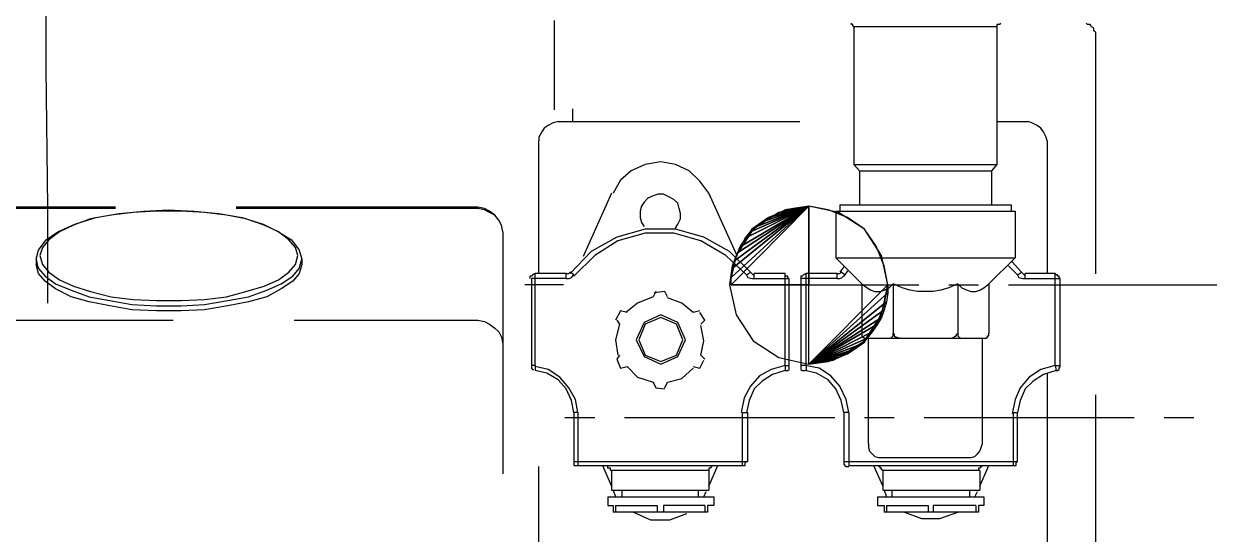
# Model space of a CAD drawing. Header units: inches. Extents: x -229 to 371, y -110 to 269.
# Drawn here: x 23.49 to 35.75, y 210.03 to 215.31 of the extents above; entities that cross this region are included whole.
import ezdxf

# ---------------------------------------------------------------- set-up
doc = ezdxf.new("R2010")
doc.units = ezdxf.units.IN
doc.header["$MEASUREMENT"] = 0
doc.linetypes.add('HIDDEN', pattern=[0.375, 0.25, -0.125])
doc.layers.get('0').update_dxf_attribs({"color": 10})

msp = doc.modelspace()

# ---------------------------------------------------------------- linework, layer by layer
at = {"color": 1, "linetype": 'HIDDEN', "ltscale": 10}
for p, q in [((23.72197, 215.24912), (23.72197, 215.54493)), ((28.9788, 214.41731), (28.9788, 215.34267)), ((32.05321, 215.30222), (32.05321, 215.31486)), ((32.06585, 215.30222), (32.05321, 215.30222)), ((32.06585, 215.28957), (32.06585, 215.30222)), ((32.07849, 215.27693), (32.06585, 215.28957)), ((33.55501, 215.27693), (32.07849, 215.27693)), ((32.07849, 215.27693), (32.07849, 213.8535)), ((33.56766, 215.30222), (33.55501, 215.30222)), ((33.55501, 215.30222), (33.55501, 215.28957)), ((33.55501, 215.28957), (33.55501, 215.27693)), ((33.55501, 215.27693), (33.55501, 213.8535)), ((33.55501, 215.27693), (33.55501, 215.27693)), ((33.55501, 215.27693), (33.55501, 215.27693)), ((33.58283, 215.30222), (33.56766, 215.30222)), ((33.59547, 215.31486), (33.58283, 215.30222)), ((34.49554, 215.30222), (34.48037, 215.31486)), ((34.52082, 215.30222), (34.49554, 215.30222)), ((34.53599, 215.27693), (34.52082, 215.30222)), ((34.56128, 215.26176), (34.53599, 215.27693)), ((23.72197, 214.84712), (23.72197, 215.24912)), ((34.56128, 215.23648), (34.56128, 215.26176)), ((34.57645, 215.22131), (34.56128, 215.23648)), ((34.57645, 215.22131), (34.57645, 205.22697)), ((23.73664, 213.41105), (23.72197, 214.84712)), ((29.16842, 214.29595), (29.16842, 214.42995)), ((29.01926, 214.29595), (28.96616, 214.28331)), ((29.01926, 214.29595), (32.07849, 214.29595)), ((33.55501, 214.29595), (33.87864, 214.29595)), ((33.91909, 214.28331), (33.87864, 214.29595)), ((33.87864, 214.29595), (33.87864, 214.29595)), ((28.84733, 214.18977), (28.81952, 214.13667)), ((28.87261, 214.22769), (28.84733, 214.18977)), ((28.91307, 214.2555), (28.87261, 214.22769)), ((28.96616, 214.28331), (28.91307, 214.2555)), ((33.97218, 214.2555), (33.91909, 214.28331)), ((34.01264, 214.22769), (33.97218, 214.2555)), ((34.04045, 214.18977), (34.01264, 214.22769)), ((34.06573, 214.13667), (34.04045, 214.18977)), ((28.81952, 214.13667), (28.81952, 214.09622)), ((28.81952, 212.72588), (28.81952, 214.09622)), ((28.81952, 214.09622), (28.81952, 214.09622)), ((34.07837, 214.09622), (34.06573, 214.13667)), ((34.07837, 214.09622), (34.07837, 212.72588)), ((29.91933, 213.8535), (29.77269, 213.78777)), ((30.08114, 213.88131), (29.91933, 213.8535)), ((30.23031, 213.8535), (30.08114, 213.88131)), ((30.37442, 213.78777), (30.23031, 213.8535)), ((32.07849, 213.8535), (32.13411, 213.78777)), ((32.07849, 213.8535), (33.55501, 213.8535)), ((33.55501, 213.8535), (33.50192, 213.78777)), ((29.66397, 213.69169), (29.58559, 213.55769)), ((29.77269, 213.78777), (29.66397, 213.69169)), ((30.48314, 213.67905), (30.37442, 213.78777)), ((30.57668, 213.55769), (30.48314, 213.67905)), ((32.13411, 213.78777), (32.13411, 213.43633)), ((32.13411, 213.78777), (33.50192, 213.78777)), ((33.50192, 213.78777), (33.50192, 213.43633)), ((29.57042, 213.55769), (29.27714, 212.90034)), ((29.58559, 213.55769), (29.58559, 213.55769)), ((30.87249, 212.90034), (30.57668, 213.55769)), ((29.90669, 213.46415), (29.87888, 213.42369)), ((29.94714, 213.5046), (29.90669, 213.46415)), ((30.00023, 213.52988), (29.94714, 213.5046)), ((30.05333, 213.54505), (30.00023, 213.52988)), ((30.10895, 213.54505), (30.05333, 213.54505)), ((30.16204, 213.51724), (30.10895, 213.54505)), ((30.21514, 213.48943), (30.16204, 213.51724)), ((30.25559, 213.4515), (30.21514, 213.48943)), ((30.27076, 213.39841), (30.25559, 213.4515)), ((31.93185, 213.43633), (31.93185, 213.3706)), ((31.93185, 213.43633), (33.70418, 213.43633)), ((33.70418, 213.43633), (33.70418, 213.3706)), ((28.18745, 213.41105), (18.78548, 213.41105)), ((28.18745, 213.39841), (18.78548, 213.39841)), ((23.73664, 212.41743), (23.73664, 213.41105)), ((24.3945, 213.33015), (24.17808, 213.29222)), ((24.2332, 213.30486), (24.4749, 213.34532)), ((24.62129, 213.35796), (24.3945, 213.33015)), ((24.4749, 213.34532), (24.7295, 213.3706)), ((24.86325, 213.3706), (24.62129, 213.35796)), ((24.7295, 213.3706), (24.9841, 213.38324)), ((25.11785, 213.3706), (24.86325, 213.3706)), ((24.9841, 213.38324), (25.25134, 213.3706)), ((25.35955, 213.35796), (25.11785, 213.3706)), ((25.25134, 213.3706), (25.50821, 213.34532)), ((25.58659, 213.33015), (25.35955, 213.35796)), ((25.50821, 213.34532), (25.7479, 213.30486)), ((25.7881, 213.29222), (25.58659, 213.33015)), ((28.18745, 213.39841), (28.18745, 213.41105)), ((28.25571, 213.39841), (28.18745, 213.41105)), ((28.25571, 213.38324), (28.18745, 213.39841)), ((28.30881, 213.3706), (28.25571, 213.39841)), ((28.30881, 213.35796), (28.25571, 213.38324)), ((28.36443, 213.33015), (28.30881, 213.3706)), ((28.36443, 213.33015), (28.30881, 213.35796)), ((28.40488, 213.27705), (28.36443, 213.33015)), ((28.40488, 213.27705), (28.36443, 213.33015)), ((29.87888, 213.42369), (29.86623, 213.3706)), ((29.86623, 213.3706), (29.86623, 213.30486)), ((30.2834, 213.34532), (30.27076, 213.39841)), ((30.2834, 213.29222), (30.2834, 213.34532)), ((30.80676, 212.60705), (31.61076, 213.42369)), ((30.80676, 212.68543), (31.61076, 213.42369)), ((31.61076, 213.42369), (30.80676, 212.60705)), ((31.61076, 213.42369), (30.80676, 212.68543)), ((30.8194, 212.77898), (31.61076, 213.42369)), ((31.61076, 213.42369), (30.8194, 212.77898)), ((30.84721, 212.85988), (31.61076, 213.42369)), ((31.61076, 213.42369), (30.84721, 212.85988)), ((30.87249, 212.94079), (31.61076, 213.42369)), ((31.61076, 213.42369), (30.87249, 212.94079)), ((30.91295, 213.00905), (31.61076, 213.42369)), ((31.61076, 213.42369), (30.91295, 213.00905)), ((30.9534, 213.08996), (31.61076, 213.42369)), ((31.61076, 213.42369), (30.9534, 213.08996)), ((31.00649, 213.15569), (31.61076, 213.42369)), ((31.61076, 213.42369), (31.00649, 213.15569)), ((31.3023, 213.35796), (31.03431, 213.18351)), ((31.07476, 213.21132), (31.61076, 213.42369)), ((31.61076, 213.42369), (31.07476, 213.21132)), ((31.14049, 213.26441), (31.61076, 213.42369)), ((31.61076, 213.42369), (31.14049, 213.26441)), ((31.39585, 213.38324), (31.19359, 213.30486)), ((31.20623, 213.30486), (31.61076, 213.42369)), ((31.61076, 213.42369), (31.20623, 213.30486)), ((31.20623, 213.30486), (31.28714, 213.34532)), ((31.28714, 213.34532), (31.61076, 213.42369)), ((31.61076, 213.42369), (31.28714, 213.34532)), ((31.28714, 213.34532), (31.36804, 213.38324)), ((31.28714, 213.34532), (31.28714, 213.34532)), ((31.61076, 213.42369), (31.3023, 213.35796)), ((31.36804, 213.38324), (31.61076, 213.42369)), ((31.61076, 213.42369), (31.36804, 213.38324)), ((31.36804, 213.38324), (31.44895, 213.39841)), ((31.36804, 213.38324), (31.36804, 213.38324)), ((31.61076, 213.42369), (31.39585, 213.38324)), ((31.44895, 213.39841), (31.61076, 213.42369)), ((31.61076, 213.42369), (31.44895, 213.39841)), ((31.44895, 213.39841), (31.52985, 213.41105)), ((31.44895, 213.39841), (31.44895, 213.39841)), ((31.52985, 213.41105), (31.61076, 213.42369)), ((31.52985, 213.41105), (31.52985, 213.41105)), ((31.61076, 211.78789), (31.61076, 213.42369)), ((31.91668, 213.35796), (31.61076, 213.42369)), ((31.81302, 213.38324), (31.61076, 213.42369)), ((31.61076, 213.42369), (31.61076, 212.60705)), ((31.61076, 213.42369), (31.61076, 213.42369)), ((32.01276, 213.30486), (31.81302, 213.38324)), ((31.8914, 213.3706), (31.8914, 212.8877)), ((31.8914, 213.3706), (33.74464, 213.3706)), ((32.18721, 213.18351), (31.91668, 213.35796)), ((33.74464, 213.3706), (33.74464, 212.8877)), ((23.84283, 213.15569), (24.0188, 213.2366)), ((24.00413, 213.22396), (23.85774, 213.15569)), ((24.17808, 213.29222), (24.00413, 213.22396)), ((24.0188, 213.2366), (24.2332, 213.30486)), ((25.7479, 213.30486), (25.96432, 213.2366)), ((25.97696, 213.22396), (25.7881, 213.29222)), ((25.96432, 213.2366), (26.12335, 213.15569)), ((26.12335, 213.15569), (25.97696, 213.22396)), ((28.43016, 213.22396), (28.40488, 213.27705)), ((28.43016, 213.22396), (28.40488, 213.27705)), ((28.44533, 213.15569), (28.43016, 213.22396)), ((28.44533, 213.15569), (28.43016, 213.22396)), ((29.86623, 213.30486), (29.87888, 213.25177)), ((29.87888, 213.25177), (29.90669, 213.21132)), ((29.90669, 213.21132), (29.90669, 213.21132)), ((30.23031, 213.19615), (30.25559, 213.2366)), ((30.25559, 213.2366), (30.2834, 213.29222)), ((31.00649, 213.15569), (31.07476, 213.21132)), ((31.19359, 213.30486), (31.02166, 213.18351)), ((31.07476, 213.21132), (31.14049, 213.26441)), ((31.07476, 213.21132), (31.07476, 213.21132)), ((31.14049, 213.26441), (31.20623, 213.30486)), ((31.14049, 213.26441), (31.14049, 213.26441)), ((31.20623, 213.30486), (31.20623, 213.30486)), ((32.18721, 213.18351), (32.01276, 213.30486)), ((23.64132, 212.9686), (23.72197, 213.07479)), ((23.74953, 213.07479), (23.68152, 212.99388)), ((23.72197, 213.07479), (23.84283, 213.15569)), ((23.85774, 213.15569), (23.74953, 213.07479)), ((26.23156, 213.07479), (26.12335, 213.15569)), ((26.12335, 213.15569), (26.25912, 213.07479)), ((26.29932, 212.99388), (26.23156, 213.07479)), ((26.25912, 213.07479), (26.33977, 212.9686)), ((28.44533, 213.15569), (28.44533, 201.46992)), ((29.62352, 213.1026), (29.35805, 212.95343)), ((29.91933, 213.18351), (29.62352, 213.1026)), ((29.91933, 213.14305), (29.63616, 213.06215)), ((30.23031, 213.18351), (29.91933, 213.18351)), ((30.21514, 213.14305), (29.91933, 213.14305)), ((30.49578, 213.06215), (30.21514, 213.14305)), ((30.52359, 213.1026), (30.23031, 213.18351)), ((30.79159, 212.95343), (30.52359, 213.1026)), ((31.03431, 213.18351), (30.85985, 212.91298)), ((31.02166, 213.18351), (30.90031, 213.00905)), ((30.91295, 213.00905), (30.9534, 213.08996)), ((30.9534, 213.08996), (31.00649, 213.15569)), ((30.9534, 213.08996), (30.9534, 213.08996)), ((31.00649, 213.15569), (31.00649, 213.15569)), ((32.36166, 212.91298), (32.18721, 213.18351)), ((32.30857, 213.00905), (32.18721, 213.18351)), ((23.61579, 212.87253), (23.64132, 212.9686)), ((23.68152, 212.99388), (23.65624, 212.91298)), ((26.32485, 212.91298), (26.29932, 212.99388)), ((26.33977, 212.9686), (26.36531, 212.87253)), ((29.35805, 212.95343), (29.14061, 212.72588)), ((29.63616, 213.06215), (29.3985, 212.91298)), ((30.75114, 212.91298), (30.49578, 213.06215)), ((31.00649, 212.73853), (30.79159, 212.95343)), ((30.90031, 213.00905), (30.8194, 212.80679)), ((30.84721, 212.85988), (30.87249, 212.94079)), ((30.87249, 212.94079), (30.91295, 213.00905)), ((30.87249, 212.94079), (30.87249, 212.94079)), ((30.91295, 213.00905), (30.91295, 213.00905)), ((32.38947, 212.80679), (32.30857, 213.00905)), ((23.61579, 212.87253), (23.61579, 212.81943)), ((23.61579, 212.87253), (23.62868, 212.81943)), ((23.64132, 212.72588), (23.61579, 212.81943)), ((23.62868, 212.81943), (23.64132, 212.77898)), ((23.65624, 212.91298), (23.68152, 212.81943)), ((23.68152, 212.81943), (23.74953, 212.73853)), ((26.23156, 212.73853), (26.29932, 212.81943)), ((26.29932, 212.81943), (26.32485, 212.91298)), ((26.33977, 212.77898), (26.36531, 212.87253)), ((26.36531, 212.81943), (26.33977, 212.72588)), ((26.36531, 212.87253), (26.36531, 212.81943)), ((29.3985, 212.91298), (29.18107, 212.69807)), ((30.96604, 212.71324), (30.75114, 212.91298)), ((30.85985, 212.91298), (30.79159, 212.60705)), ((30.8194, 212.77898), (30.84721, 212.85988)), ((30.84721, 212.85988), (30.84721, 212.85988)), ((31.8914, 212.8877), (32.1594, 212.6197)), ((31.8914, 212.8877), (33.74464, 212.8877)), ((32.42992, 212.60705), (32.36166, 212.91298)), ((33.74464, 212.8877), (33.47411, 212.6197)), ((33.81037, 212.73853), (33.71683, 212.84724)), ((23.64132, 212.77898), (23.70908, 212.69807)), ((23.70908, 212.64751), (23.64132, 212.72588)), ((23.70908, 212.69807), (23.81729, 212.6197)), ((23.74953, 212.73853), (23.85774, 212.66015)), ((26.12335, 212.66015), (26.23156, 212.73853)), ((26.15091, 212.6197), (26.27176, 212.69807)), ((26.27176, 212.69807), (26.33977, 212.77898)), ((26.33977, 212.72588), (26.27176, 212.64751)), ((28.74114, 212.69807), (28.72597, 212.69807)), ((28.72597, 212.69807), (28.72597, 212.68543)), ((28.75378, 212.71324), (28.74114, 212.69807)), ((28.7816, 212.72588), (28.75378, 212.71324)), ((28.75378, 212.71324), (28.75378, 212.71324)), ((28.7816, 211.77525), (28.7816, 212.72588)), ((29.10016, 212.72588), (28.7816, 212.72588)), ((29.10016, 212.67279), (29.10016, 212.72588)), ((29.10016, 212.72588), (29.11533, 212.72588)), ((29.11533, 212.72588), (29.12797, 212.72588)), ((29.12797, 212.72588), (29.14061, 212.73853)), ((29.18107, 212.71324), (29.14061, 212.73853)), ((29.14061, 212.73853), (29.14061, 212.73853)), ((29.14061, 212.72588), (29.14061, 212.72588)), ((29.15578, 212.68543), (29.18107, 212.71324)), ((29.18107, 212.71324), (29.18107, 212.71324)), ((29.18107, 212.69807), (29.18107, 212.69807)), ((30.8194, 212.80679), (30.79159, 212.60705)), ((30.80676, 212.68543), (30.8194, 212.77898)), ((30.8194, 212.77898), (30.8194, 212.77898)), ((30.96604, 212.71324), (31.00649, 212.73853)), ((30.96604, 212.71324), (30.98121, 212.68543)), ((31.00649, 212.73853), (31.02166, 212.72588)), ((31.02166, 212.72588), (31.03431, 212.71324)), ((31.03431, 212.71324), (31.04695, 212.71324)), ((31.04695, 212.67279), (31.04695, 212.72588)), ((31.36804, 212.72588), (31.04695, 212.72588)), ((31.04695, 212.71324), (31.04695, 212.71324)), ((31.36804, 211.77525), (31.36804, 212.72588)), ((31.36804, 212.69807), (31.36804, 212.71324)), ((31.36804, 212.71324), (31.36804, 212.71324)), ((31.38321, 212.69807), (31.36804, 212.69807)), ((31.39585, 212.69807), (31.38321, 212.69807)), ((31.39585, 212.68543), (31.39585, 212.69807)), ((31.54249, 212.69807), (31.52985, 212.69807)), ((31.52985, 212.69807), (31.52985, 212.68543)), ((31.55766, 212.71324), (31.54249, 212.69807)), ((31.58295, 212.72588), (31.55766, 212.71324)), ((31.55766, 212.71324), (31.55766, 212.71324)), ((31.58295, 211.77525), (31.58295, 212.72588)), ((31.90404, 212.72588), (31.58295, 212.72588)), ((31.90404, 212.67279), (31.90404, 212.72588)), ((31.90404, 212.72588), (31.91668, 212.72588)), ((31.91668, 212.72588), (31.93185, 212.72588)), ((31.9723, 212.79415), (31.93185, 212.73853)), ((31.93185, 212.72588), (31.94449, 212.73853)), ((31.98494, 212.71324), (31.94449, 212.73853)), ((31.94449, 212.73853), (31.94449, 212.73853)), ((31.95713, 212.68543), (31.98494, 212.71324)), ((32.01276, 212.7537), (31.9723, 212.69807)), ((31.98494, 212.71324), (31.98494, 212.71324)), ((32.42992, 212.60705), (32.38947, 212.80679)), ((33.76992, 212.71324), (33.67637, 212.80679)), ((33.76992, 212.71324), (33.81037, 212.73853)), ((33.76992, 212.71324), (33.78509, 212.68543)), ((33.81037, 212.73853), (33.82554, 212.72588)), ((33.82554, 212.72588), (33.83818, 212.71324)), ((33.83818, 212.71324), (33.85082, 212.71324)), ((33.85082, 212.67279), (33.85082, 212.72588)), ((34.15928, 212.72588), (33.85082, 212.72588)), ((33.85082, 212.71324), (33.85082, 212.71324)), ((34.15928, 211.77525), (34.15928, 212.72588)), ((34.17192, 212.71324), (34.15928, 212.72588)), ((34.15928, 212.72588), (34.15928, 212.72588)), ((34.18456, 212.71324), (34.17192, 212.71324)), ((34.18456, 212.69807), (34.18456, 212.71324)), ((34.19973, 212.69807), (34.18456, 212.69807)), ((34.19973, 212.68543), (34.19973, 212.69807)), ((23.81729, 212.5666), (23.70908, 212.64751)), ((23.81729, 212.6197), (23.9786, 212.55396)), ((23.85774, 212.66015), (24.00413, 212.59441)), ((24.00413, 212.59441), (24.17808, 212.53879)), ((25.7881, 212.53879), (25.97696, 212.59441)), ((25.97696, 212.59441), (26.12335, 212.66015)), ((26.00452, 212.55396), (26.15091, 212.6197)), ((26.27176, 212.64751), (26.15091, 212.5666)), ((29.07488, 212.60705), (28.67288, 212.60705)), ((28.72597, 212.68543), (28.72597, 212.67279)), ((28.72597, 212.67279), (28.72597, 212.67279)), ((29.10016, 212.67279), (28.74114, 212.67279)), ((28.74114, 212.67279), (28.74114, 211.77525)), ((29.10016, 212.67279), (29.12797, 212.67279)), ((29.12797, 212.67279), (29.15578, 212.68543)), ((30.79159, 212.60705), (30.85985, 212.2986)), ((30.79159, 212.60705), (30.79159, 212.60705)), ((30.80676, 212.60705), (30.80676, 212.68543)), ((30.80676, 212.68543), (30.80676, 212.68543)), ((30.80676, 212.60705), (32.42992, 212.60705)), ((31.61076, 212.60705), (30.80676, 212.60705)), ((30.98121, 212.68543), (31.02166, 212.67279)), ((30.98121, 212.60705), (32.75102, 212.60705)), ((31.02166, 212.67279), (31.04695, 212.67279)), ((31.04695, 212.67279), (31.40849, 212.67279)), ((31.04695, 212.67279), (31.04695, 212.67279)), ((31.39585, 212.67279), (31.39585, 212.68543)), ((31.40849, 212.67279), (31.39585, 212.67279)), ((31.40849, 211.77525), (31.40849, 212.67279)), ((31.52985, 212.68543), (31.52985, 212.67279)), ((31.90404, 212.67279), (31.52985, 212.67279)), ((31.52985, 212.67279), (31.52985, 211.77525)), ((31.52985, 212.67279), (31.52985, 212.67279)), ((31.61076, 211.78789), (31.61076, 212.60705)), ((31.61076, 212.60705), (32.42992, 212.60705)), ((32.42992, 212.60705), (31.61076, 211.78789)), ((31.61076, 211.78789), (32.42992, 212.60705)), ((31.90404, 212.67279), (31.93185, 212.67279)), ((31.93185, 212.67279), (31.95713, 212.68543)), ((32.1594, 212.6197), (32.1594, 212.10898)), ((32.1594, 212.6197), (32.21502, 212.57924)), ((32.21502, 212.57924), (32.25547, 212.55396)), ((32.36166, 212.2986), (32.42992, 212.60705)), ((32.38947, 212.39215), (32.42992, 212.60705)), ((32.38947, 212.55396), (32.44257, 212.57924)), ((32.42992, 212.60705), (32.42992, 212.52615)), ((32.44257, 212.57924), (32.48302, 212.6197)), ((32.48302, 212.6197), (32.48302, 212.10898)), ((32.57656, 212.57924), (32.48302, 212.6197)), ((32.65494, 212.55396), (32.57656, 212.57924)), ((33.05947, 212.57924), (32.97856, 212.55396)), ((33.15302, 212.6197), (33.05947, 212.57924)), ((33.05947, 212.60705), (33.36792, 212.60705)), ((33.15302, 212.6197), (33.15302, 212.10898)), ((33.15302, 212.6197), (33.19347, 212.57924)), ((33.19347, 212.57924), (33.24909, 212.55396)), ((33.38056, 212.55396), (33.42101, 212.57924)), ((33.42101, 212.57924), (33.47411, 212.6197)), ((33.47411, 212.6197), (33.47411, 212.10898)), ((33.67637, 212.60705), (35.84818, 212.60705)), ((33.78509, 212.68543), (33.82554, 212.67279)), ((33.82554, 212.67279), (33.85082, 212.67279)), ((33.85082, 212.67279), (34.21237, 212.67279)), ((33.85082, 212.67279), (33.85082, 212.67279)), ((34.21237, 212.67279), (34.19973, 212.68543)), ((34.21237, 211.77525), (34.21237, 212.67279)), ((23.9786, 212.4857), (23.81729, 212.5666)), ((23.9786, 212.55396), (24.16518, 212.4857)), ((24.16518, 212.4326), (23.9786, 212.4857)), ((24.16518, 212.4857), (24.37958, 212.44524)), ((24.17808, 212.53879), (24.3945, 212.4857)), ((24.3945, 212.4857), (24.62129, 212.45789)), ((24.62129, 212.45789), (24.86325, 212.44524)), ((25.11785, 212.44524), (25.35955, 212.45789)), ((25.35955, 212.45789), (25.58659, 212.4857)), ((25.58659, 212.4857), (25.7881, 212.53879)), ((25.60151, 212.44524), (25.81565, 212.4857)), ((25.81565, 212.4857), (26.00452, 212.55396)), ((26.00452, 212.4857), (25.81565, 212.4326)), ((26.15091, 212.5666), (26.00452, 212.4857)), ((30.00023, 212.4857), (29.83842, 212.41743)), ((30.02804, 212.53879), (30.00023, 212.4857)), ((30.12159, 212.53879), (30.01288, 212.52615)), ((30.1494, 212.4857), (30.12159, 212.53879)), ((30.29604, 212.41743), (30.1494, 212.47305)), ((30.1494, 212.47305), (30.1494, 212.47305)), ((32.42992, 212.52615), (31.61076, 211.78789)), ((31.61076, 211.78789), (32.42992, 212.52615)), ((32.25547, 212.55396), (32.29592, 212.53879)), ((32.29592, 212.53879), (32.34902, 212.53879)), ((32.34902, 212.53879), (32.38947, 212.55396)), ((32.42992, 212.52615), (32.41475, 212.4326)), ((32.42992, 212.52615), (32.42992, 212.52615)), ((32.73585, 212.53879), (32.65494, 212.55396)), ((32.81675, 212.53879), (32.73585, 212.53879)), ((32.89766, 212.53879), (32.81675, 212.53879)), ((32.97856, 212.55396), (32.89766, 212.53879)), ((33.24909, 212.55396), (33.28954, 212.53879)), ((33.28954, 212.53879), (33.34011, 212.53879)), ((33.34011, 212.53879), (33.38056, 212.55396)), ((24.37958, 212.39215), (24.16518, 212.4326)), ((24.37958, 212.44524), (24.60865, 212.40479)), ((24.60865, 212.3517), (24.37958, 212.39215)), ((24.60865, 212.40479), (24.86325, 212.39215)), ((24.86325, 212.33906), (24.60865, 212.3517)), ((24.86325, 212.44524), (25.11785, 212.44524)), ((24.86325, 212.39215), (25.11785, 212.39215)), ((25.11785, 212.33906), (24.86325, 212.33906)), ((25.11785, 212.39215), (25.35955, 212.40479)), ((25.35955, 212.3517), (25.11785, 212.33906)), ((25.35955, 212.40479), (25.60151, 212.44524)), ((25.60151, 212.39215), (25.35955, 212.3517)), ((25.81565, 212.4326), (25.60151, 212.39215)), ((29.66397, 212.33906), (29.61088, 212.24298)), ((29.73223, 212.32389), (29.66397, 212.33906)), ((29.83842, 212.41743), (29.71706, 212.32389)), ((30.41487, 212.32389), (30.29604, 212.41743)), ((30.48314, 212.33906), (30.41487, 212.32389)), ((32.41475, 212.4326), (31.61076, 211.78789)), ((31.61076, 211.78789), (32.41475, 212.4326)), ((32.38947, 212.3517), (31.61076, 211.78789)), ((31.61076, 211.78789), (32.38947, 212.3517)), ((32.30857, 212.18989), (32.38947, 212.39215)), ((32.38947, 212.3517), (32.36166, 212.27079)), ((32.41475, 212.4326), (32.38947, 212.3517)), ((32.38947, 212.3517), (32.38947, 212.3517)), ((32.41475, 212.4326), (32.41475, 212.4326)), ((18.78548, 212.24298), (28.18745, 212.24298)), ((28.18745, 212.24298), (28.25571, 212.23034)), ((28.25571, 212.23034), (28.30881, 212.20253)), ((29.62352, 212.24298), (29.65133, 212.20253)), ((29.71706, 212.32389), (29.71706, 212.32389)), ((29.90669, 212.2177), (29.82578, 212.04072)), ((30.08114, 212.2986), (29.90669, 212.2177)), ((30.08114, 212.27079), (29.91933, 212.20253)), ((30.25559, 212.2177), (30.08114, 212.2986)), ((30.24295, 212.20253), (30.08114, 212.27079)), ((30.3365, 212.04072), (30.25559, 212.2177)), ((30.53623, 212.24298), (30.48314, 212.32389)), ((30.49578, 212.20253), (30.53623, 212.24298)), ((30.85985, 212.2986), (31.03431, 212.02808)), ((32.36166, 212.27079), (31.61076, 211.78789)), ((31.61076, 211.78789), (32.36166, 212.27079)), ((32.18721, 212.02808), (32.36166, 212.2986)), ((32.36166, 212.27079), (32.32121, 212.20253)), ((32.36166, 212.27079), (32.36166, 212.27079)), ((28.30881, 212.20253), (28.36443, 212.16207)), ((28.36443, 212.16207), (28.40488, 212.12162)), ((28.40488, 212.12162), (28.43016, 212.06853)), ((29.65133, 212.20253), (29.61088, 212.04072)), ((29.91933, 212.20253), (29.85359, 212.04072)), ((30.30869, 212.04072), (30.24295, 212.20253)), ((30.52359, 212.02808), (30.49578, 212.18989)), ((30.49578, 212.18989), (30.49578, 212.18989)), ((32.32121, 212.20253), (31.61076, 211.78789)), ((31.61076, 211.78789), (32.32121, 212.20253)), ((32.26811, 212.12162), (31.61076, 211.78789)), ((31.61076, 211.78789), (32.26811, 212.12162)), ((32.1594, 212.10898), (32.1594, 212.09634)), ((32.1594, 212.09634), (32.1594, 212.08117)), ((32.18721, 212.01543), (32.30857, 212.18989)), ((32.26811, 212.12162), (32.21502, 212.05589)), ((32.32121, 212.20253), (32.26811, 212.12162)), ((32.26811, 212.12162), (32.26811, 212.12162)), ((32.32121, 212.20253), (32.32121, 212.20253)), ((32.48302, 212.10898), (32.49566, 212.09634)), ((32.48302, 212.09634), (32.48302, 212.10898)), ((32.48302, 212.08117), (32.48302, 212.09634)), ((32.49566, 212.09634), (32.49566, 212.08117)), ((33.14037, 212.09634), (33.15302, 212.10898)), ((33.14037, 212.08117), (33.14037, 212.09634)), ((33.15302, 212.10898), (33.15302, 212.09634)), ((33.15302, 212.09634), (33.15302, 212.08117)), ((33.47411, 212.09634), (33.47411, 212.10898)), ((33.47411, 212.08117), (33.47411, 212.09634)), ((28.43016, 212.06853), (28.44533, 212.00026)), ((29.61088, 212.04072), (29.63616, 211.88143)), ((29.82578, 212.04072), (29.90669, 211.86879)), ((29.85359, 212.04072), (29.91933, 211.88143)), ((30.24295, 211.88143), (30.30869, 212.04072)), ((30.25559, 211.86879), (30.3365, 212.04072)), ((30.49578, 211.88143), (30.52359, 212.02808)), ((31.03431, 212.02808), (31.3023, 211.85615)), ((32.21502, 212.05589), (31.61076, 211.78789)), ((31.61076, 211.78789), (32.21502, 212.05589)), ((32.1594, 212.00026), (31.61076, 211.78789)), ((31.61076, 211.78789), (32.1594, 212.00026)), ((31.91668, 211.85615), (32.18721, 212.02808)), ((32.01276, 211.89408), (32.18721, 212.01543)), ((32.1594, 212.00026), (32.09366, 211.94717)), ((32.1594, 212.08117), (32.17457, 212.06853)), ((32.21502, 212.05589), (32.1594, 212.00026)), ((32.1594, 212.00026), (32.1594, 212.00026)), ((32.17457, 212.06853), (32.17457, 212.06853)), ((32.17457, 212.06853), (32.18721, 212.05589)), ((32.18721, 212.05589), (32.19985, 212.05589)), ((32.19985, 212.05589), (32.21502, 212.05589)), ((32.21502, 212.05589), (32.22766, 212.05589)), ((32.21502, 212.05589), (32.21502, 212.05589)), ((32.21502, 212.05589), (32.21502, 212.05589)), ((32.22766, 210.96872), (32.22766, 212.05589)), ((32.22766, 212.05589), (33.40837, 212.05589)), ((32.41475, 212.05589), (32.42992, 212.05589)), ((32.42992, 212.05589), (32.44257, 212.05589)), ((32.44257, 212.05589), (32.45521, 212.05589)), ((32.45521, 212.05589), (32.47038, 212.06853)), ((32.45521, 212.05589), (32.45521, 212.05589)), ((32.47038, 212.06853), (32.48302, 212.08117)), ((32.48302, 212.08117), (32.48302, 212.08117)), ((32.49566, 212.08117), (32.51083, 212.06853)), ((32.51083, 212.06853), (32.52347, 212.06853)), ((32.52347, 212.06853), (32.55128, 212.05589)), ((32.55128, 212.05589), (32.56392, 212.05589)), ((32.56392, 212.05589), (32.58921, 212.05589)), ((32.58921, 212.05589), (32.61702, 212.05589)), ((32.61702, 212.05589), (32.62966, 212.05589)), ((33.00637, 212.05589), (33.01902, 212.05589)), ((33.01902, 212.05589), (33.04683, 212.05589)), ((33.04683, 212.05589), (33.07211, 212.05589)), ((33.07211, 212.05589), (33.08728, 212.05589)), ((33.08728, 212.05589), (33.11256, 212.06853)), ((33.11256, 212.06853), (33.12773, 212.08117)), ((33.12773, 212.08117), (33.14037, 212.08117)), ((33.15302, 212.08117), (33.16819, 212.06853)), ((33.16819, 212.06853), (33.16819, 212.06853)), ((33.16819, 212.06853), (33.18083, 212.05589)), ((33.18083, 212.05589), (33.19347, 212.05589)), ((33.19347, 212.05589), (33.20864, 212.05589)), ((33.20864, 212.05589), (33.22128, 212.05589)), ((33.40837, 210.96872), (33.40837, 212.05589)), ((33.40837, 212.05589), (33.42101, 212.05589)), ((33.42101, 212.05589), (33.43366, 212.05589)), ((33.43366, 212.05589), (33.43366, 212.05589)), ((33.43366, 212.05589), (33.4463, 212.05589)), ((33.4463, 212.05589), (33.46147, 212.06853)), ((33.46147, 212.06853), (33.46147, 212.08117)), ((33.46147, 212.08117), (33.47411, 212.08117)), ((29.65133, 211.88143), (29.62352, 211.84098)), ((29.62352, 211.84098), (29.66397, 211.74743)), ((29.63616, 211.88143), (29.63616, 211.88143)), ((29.90669, 211.86879), (30.08114, 211.78789)), ((29.91933, 211.88143), (30.08114, 211.8157)), ((30.08114, 211.8157), (30.24295, 211.88143)), ((30.08114, 211.78789), (30.25559, 211.86879)), ((30.53623, 211.84098), (30.49578, 211.88143)), ((31.3023, 211.85615), (31.61076, 211.78789)), ((32.09366, 211.94717), (31.61076, 211.78789)), ((31.61076, 211.78789), (32.09366, 211.94717)), ((32.0254, 211.90925), (31.61076, 211.78789)), ((31.61076, 211.78789), (32.0254, 211.90925)), ((31.94449, 211.86879), (31.61076, 211.78789)), ((31.61076, 211.78789), (31.94449, 211.86879)), ((31.61076, 211.78789), (31.91668, 211.85615)), ((31.81302, 211.8157), (32.01276, 211.89408)), ((31.94449, 211.86879), (31.86611, 211.82834)), ((32.0254, 211.90925), (31.94449, 211.86879)), ((31.94449, 211.86879), (31.94449, 211.86879)), ((32.09366, 211.94717), (32.0254, 211.90925)), ((32.0254, 211.90925), (32.0254, 211.90925)), ((32.09366, 211.94717), (32.09366, 211.94717)), ((28.7816, 211.77525), (28.74114, 211.77525)), ((28.74114, 211.77525), (28.74114, 211.7626)), ((28.74114, 211.7626), (28.74114, 211.74743)), ((28.74114, 211.74743), (28.75378, 211.73479)), ((28.75378, 211.73479), (28.75378, 211.73479)), ((28.75378, 211.73479), (28.76643, 211.73479)), ((28.76643, 211.73479), (28.76643, 211.73479)), ((28.7816, 211.77525), (28.7816, 211.72215)), ((28.91307, 211.73479), (28.7816, 211.7626)), ((28.7816, 211.7626), (28.7816, 211.7626)), ((28.90043, 211.69434), (28.7816, 211.72215)), ((28.7816, 211.72215), (28.7816, 211.72215)), ((29.03443, 211.65389), (28.91307, 211.73479)), ((29.66397, 211.74743), (29.73223, 211.7626)), ((29.73223, 211.7626), (29.83842, 211.65389)), ((30.29604, 211.64125), (30.41487, 211.74743)), ((30.41487, 211.7626), (30.48314, 211.74743)), ((30.41487, 211.74743), (30.41487, 211.74743)), ((30.48314, 211.74743), (30.52359, 211.82834)), ((31.2214, 211.73479), (31.10004, 211.66653)), ((31.36804, 211.77525), (31.2214, 211.73479)), ((31.36804, 211.72215), (31.23404, 211.6817)), ((31.36804, 211.77525), (31.36804, 211.72215)), ((31.36804, 211.77525), (31.40849, 211.77525)), ((31.36804, 211.72215), (31.38321, 211.72215)), ((31.38321, 211.72215), (31.39585, 211.72215)), ((31.39585, 211.72215), (31.40849, 211.73479)), ((31.40849, 211.74743), (31.40849, 211.7626)), ((31.40849, 211.7626), (31.40849, 211.7626)), ((31.40849, 211.73479), (31.40849, 211.74743)), ((31.58295, 211.77525), (31.52985, 211.77525)), ((31.52985, 211.77525), (31.52985, 211.74743)), ((31.52985, 211.74743), (31.52985, 211.73479)), ((31.52985, 211.73479), (31.54249, 211.72215)), ((31.54249, 211.72215), (31.55766, 211.72215)), ((31.55766, 211.72215), (31.5703, 211.72215)), ((31.71947, 211.74743), (31.5703, 211.77525)), ((31.5703, 211.77525), (31.5703, 211.77525)), ((31.5703, 211.72215), (31.5703, 211.72215)), ((31.69166, 211.69434), (31.5703, 211.72215)), ((31.5703, 211.72215), (31.5703, 211.72215)), ((31.58295, 211.77525), (31.58295, 211.72215)), ((31.86611, 211.82834), (31.61076, 211.78789)), ((31.61076, 211.78789), (31.86611, 211.82834)), ((31.61076, 211.78789), (31.81302, 211.8157)), ((31.78521, 211.8157), (31.61076, 211.78789)), ((31.61076, 211.78789), (31.78521, 211.8157)), ((31.7043, 211.80306), (31.61076, 211.78789)), ((31.61076, 211.78789), (31.61076, 211.78789)), ((31.78521, 211.8157), (31.7043, 211.80306)), ((31.7043, 211.80306), (31.7043, 211.80306)), ((31.8383, 211.66653), (31.71947, 211.74743)), ((31.86611, 211.82834), (31.78521, 211.8157)), ((31.78521, 211.8157), (31.78521, 211.8157)), ((31.86611, 211.82834), (31.86611, 211.82834)), ((34.01264, 211.73479), (33.89128, 211.65389)), ((34.15928, 211.77525), (34.01264, 211.73479)), ((34.17192, 211.72215), (34.04045, 211.6817)), ((34.15928, 211.77525), (34.21237, 211.77525)), ((34.15928, 211.77525), (34.17192, 211.72215)), ((34.17192, 211.72215), (34.18456, 211.72215)), ((34.18456, 211.72215), (34.19973, 211.73479)), ((34.19973, 211.74743), (34.21237, 211.7626)), ((34.19973, 211.73479), (34.19973, 211.74743)), ((34.21237, 211.7626), (34.21237, 211.77525)), ((34.21237, 211.77525), (34.21237, 211.77525)), ((28.81952, 208.23058), (28.81952, 211.70698)), ((29.01926, 211.62608), (28.90043, 211.69434)), ((29.10016, 211.53253), (29.01926, 211.62608)), ((29.12797, 211.54517), (29.03443, 211.65389)), ((29.83842, 211.65389), (30.00023, 211.60079)), ((30.00023, 211.60079), (30.02804, 211.54517)), ((30.00023, 211.60079), (30.00023, 211.60079)), ((30.12159, 211.54517), (30.1494, 211.60079)), ((30.1494, 211.60079), (30.29604, 211.64125)), ((31.10004, 211.66653), (31.00649, 211.56034)), ((31.12785, 211.61344), (31.04695, 211.53253)), ((31.23404, 211.6817), (31.12785, 211.61344)), ((31.81302, 211.62608), (31.69166, 211.69434)), ((31.8914, 211.53253), (31.81302, 211.62608)), ((31.93185, 211.56034), (31.8383, 211.66653)), ((33.89128, 211.65389), (33.79773, 211.54517)), ((33.93173, 211.61344), (33.85082, 211.53253)), ((34.04045, 211.6817), (33.93173, 211.61344)), ((34.07837, 211.69434), (34.07837, 208.23058)), ((29.15578, 211.41117), (29.10016, 211.53253)), ((29.19624, 211.42381), (29.12797, 211.54517)), ((30.02804, 211.54517), (30.12159, 211.53253)), ((31.00649, 211.56034), (30.94076, 211.43898)), ((31.04695, 211.53253), (30.99385, 211.41117)), ((31.94449, 211.41117), (31.8914, 211.53253)), ((31.99759, 211.42381), (31.93185, 211.56034)), ((33.79773, 211.54517), (33.74464, 211.42381)), ((33.85082, 211.53253), (33.79773, 211.41117)), ((29.18107, 211.28981), (29.15578, 211.41117)), ((29.22152, 211.28981), (29.19624, 211.42381)), ((30.94076, 211.43898), (30.91295, 211.28981)), ((30.99385, 211.41117), (30.96604, 211.28981)), ((31.9723, 211.28981), (31.94449, 211.41117)), ((32.0254, 211.28981), (31.99759, 211.42381)), ((33.74464, 211.42381), (33.71683, 211.27717)), ((33.79773, 211.41117), (33.76992, 211.28981)), ((29.08752, 211.23672), (29.3985, 211.23672)), ((29.22152, 211.28981), (29.18107, 211.28981)), ((29.18107, 211.28981), (29.18107, 210.78163)), ((29.22152, 211.28981), (29.22152, 210.74117)), ((29.70442, 211.23672), (31.87876, 211.23672)), ((30.91295, 211.28981), (30.91295, 211.28981)), ((30.92559, 210.74117), (30.92559, 211.28981)), ((30.92559, 211.28981), (30.98121, 211.28981)), ((30.96604, 211.28981), (30.96604, 211.28981)), ((30.98121, 210.78163), (30.98121, 211.28981)), ((32.0254, 211.28981), (31.9723, 211.28981)), ((31.9723, 211.28981), (31.9723, 210.78163)), ((32.0254, 211.28981), (32.0254, 210.74117)), ((32.18721, 211.23672), (32.49566, 211.23672)), ((32.80411, 211.23672), (34.97592, 211.23672)), ((33.71683, 211.27717), (33.71683, 211.27717)), ((33.72947, 211.28981), (33.76992, 211.28981)), ((33.72947, 210.74117), (33.72947, 211.28981)), ((33.76992, 210.78163), (33.76992, 211.28981)), ((33.76992, 211.28981), (33.76992, 211.28981)), ((35.2869, 211.23672), (35.59535, 211.23672)), ((32.22766, 210.96872), (32.22766, 210.92827)), ((32.22766, 210.92827), (32.2403, 210.88781)), ((32.2403, 210.88781), (32.26811, 210.86253)), ((32.26811, 210.86253), (32.29592, 210.83472)), ((33.32747, 210.83472), (33.35528, 210.86253)), ((33.35528, 210.86253), (33.38056, 210.88781)), ((33.38056, 210.88781), (33.3932, 210.92827)), ((33.3932, 210.92827), (33.40837, 210.96872)), ((33.40837, 210.96872), (33.40837, 210.96872)), ((29.18107, 210.78163), (30.98121, 210.78163)), ((29.18107, 210.78163), (29.18107, 210.76898)), ((29.18107, 210.76898), (29.18107, 210.75382)), ((29.18107, 210.75382), (29.18107, 210.74117)), ((29.18107, 210.74117), (29.19624, 210.74117)), ((29.19624, 210.74117), (29.20888, 210.74117)), ((29.20888, 210.74117), (29.22152, 210.74117)), ((29.22152, 210.74117), (30.92559, 210.74117)), ((29.22152, 210.74117), (29.22152, 210.74117)), ((29.47688, 210.74117), (29.57042, 210.52627)), ((30.57668, 210.52627), (30.67023, 210.74117)), ((30.62978, 210.74117), (30.6045, 210.72853)), ((30.92559, 210.74117), (30.92559, 210.74117)), ((30.92559, 210.74117), (30.94076, 210.74117)), ((30.94076, 210.74117), (30.9534, 210.74117)), ((30.9534, 210.76898), (30.96604, 210.78163)), ((30.9534, 210.75382), (30.9534, 210.76898)), ((30.9534, 210.74117), (30.9534, 210.75382)), ((30.96604, 210.78163), (30.96604, 210.78163)), ((31.9723, 210.78163), (33.76992, 210.78163)), ((31.9723, 210.78163), (31.9723, 210.75382)), ((31.9723, 210.75382), (31.9723, 210.75382)), ((31.9723, 210.75382), (31.98494, 210.74117)), ((31.98494, 210.74117), (31.99759, 210.72853)), ((32.0254, 210.74117), (33.72947, 210.74117)), ((32.28075, 210.74117), (32.37683, 210.52627)), ((32.29592, 210.83472), (32.33638, 210.82208)), ((32.33638, 210.72853), (32.32121, 210.74117)), ((32.32121, 210.74117), (32.32121, 210.74117)), ((32.33638, 210.82208), (32.37683, 210.82208)), ((32.37683, 210.82208), (33.26173, 210.82208)), ((32.37683, 210.82208), (32.37683, 210.82208)), ((33.26173, 210.82208), (33.28954, 210.82208)), ((33.28954, 210.82208), (33.32747, 210.83472)), ((33.38056, 210.52627), (33.47411, 210.74117)), ((33.42101, 210.74117), (33.3932, 210.72853)), ((33.72947, 210.74117), (33.72947, 210.74117)), ((33.72947, 210.74117), (33.74464, 210.74117)), ((33.74464, 210.74117), (33.75728, 210.74117)), ((33.75728, 210.76898), (33.76992, 210.78163)), ((33.75728, 210.75382), (33.75728, 210.76898)), ((33.75728, 210.74117), (33.75728, 210.75382)), ((33.76992, 210.78163), (33.76992, 210.78163)), ((29.5325, 210.71336), (29.5325, 210.72853)), ((29.5325, 210.72853), (29.5325, 210.72853)), ((29.54514, 210.71336), (29.5325, 210.71336)), ((29.55778, 210.71336), (29.54514, 210.71336)), ((29.55778, 210.70072), (29.55778, 210.71336)), ((29.55778, 210.68808), (29.55778, 210.70072)), ((29.57042, 210.68808), (29.55778, 210.68808)), ((30.57668, 210.68808), (29.57042, 210.68808)), ((29.57042, 210.68808), (29.57042, 210.48582)), ((30.58933, 210.71336), (30.57668, 210.71336)), ((30.57668, 210.71336), (30.57668, 210.70072)), ((30.57668, 210.70072), (30.57668, 210.68808)), ((30.57668, 210.68808), (30.57668, 210.48582)), ((30.57668, 210.68808), (30.57668, 210.68808)), ((30.6045, 210.72853), (30.58933, 210.71336)), ((30.6045, 210.72853), (30.6045, 210.72853)), ((31.99759, 210.72853), (31.99759, 210.72853)), ((31.99759, 210.72853), (32.0254, 210.72853)), ((32.0254, 210.72853), (32.0254, 210.72853)), ((32.34902, 210.72853), (32.33638, 210.72853)), ((32.34902, 210.71336), (32.34902, 210.72853)), ((32.36166, 210.71336), (32.34902, 210.71336)), ((32.36166, 210.70072), (32.36166, 210.71336)), ((32.37683, 210.68808), (32.36166, 210.70072)), ((33.38056, 210.68808), (32.37683, 210.68808)), ((32.37683, 210.68808), (32.37683, 210.48582)), ((33.38056, 210.71336), (33.36792, 210.71336)), ((33.36792, 210.71336), (33.36792, 210.70072)), ((33.36792, 210.70072), (33.36792, 210.68808)), ((33.36792, 210.68808), (33.36792, 210.68808)), ((33.3932, 210.72853), (33.38056, 210.71336)), ((33.38056, 210.68808), (33.38056, 210.48582)), ((33.3932, 210.72853), (33.3932, 210.72853)), ((29.57042, 210.52627), (29.57042, 210.52627)), ((29.57042, 210.52627), (29.57042, 210.5111)), ((30.57668, 210.52627), (30.57668, 210.52627)), ((30.57668, 210.5111), (30.57668, 210.5111)), ((32.37683, 210.52627), (32.37683, 210.52627)), ((32.37683, 210.52627), (32.37683, 210.5111)), ((33.38056, 210.52627), (33.38056, 210.52627)), ((33.38056, 210.5111), (33.38056, 210.5111)), ((29.5325, 210.41755), (29.5325, 210.32653)), ((29.5325, 210.41755), (30.62978, 210.41755)), ((29.57042, 210.48582), (30.57668, 210.48582)), ((29.58559, 210.48582), (29.61088, 210.41755)), ((29.67661, 210.48582), (29.67661, 210.41755)), ((30.46797, 210.48582), (30.46797, 210.41755)), ((30.52359, 210.41755), (30.54887, 210.47065)), ((30.62978, 210.41755), (30.62978, 210.32653)), ((32.32121, 210.41755), (33.42101, 210.41755)), ((32.32121, 210.41755), (32.32121, 210.32653)), ((32.37683, 210.48582), (33.38056, 210.48582)), ((32.38947, 210.48582), (32.41475, 210.41755)), ((32.47038, 210.48582), (32.47038, 210.41755)), ((33.27437, 210.48582), (33.27437, 210.41755)), ((33.32747, 210.41755), (33.35528, 210.47065)), ((33.42101, 210.41755), (33.42101, 210.32653)), ((29.5325, 210.32653), (29.58559, 210.32653)), ((29.58559, 210.32653), (29.58559, 210.25827)), ((30.56404, 210.25827), (29.58559, 210.25827)), ((29.61088, 210.32653), (29.61088, 210.25827)), ((29.61088, 210.32653), (30.04069, 210.32653)), ((29.79797, 210.25827), (29.97242, 210.17736)), ((30.04069, 210.32653), (30.04069, 210.25827)), ((30.10895, 210.32653), (30.10895, 210.25827)), ((30.53623, 210.32653), (30.10895, 210.32653)), ((30.17469, 210.17736), (30.34914, 210.24563)), ((30.34914, 210.24563), (30.34914, 210.24563)), ((30.53623, 210.32653), (30.53623, 210.25827)), ((30.56404, 210.32653), (30.56404, 210.25827)), ((30.62978, 210.32653), (30.56404, 210.32653)), ((32.32121, 210.32653), (32.38947, 210.32653)), ((32.38947, 210.32653), (32.38947, 210.25827)), ((33.36792, 210.25827), (32.38947, 210.25827)), ((32.41475, 210.32653), (32.84456, 210.32653)), ((32.41475, 210.32653), (32.41475, 210.25827)), ((32.60185, 210.25827), (32.7763, 210.19253)), ((32.84456, 210.32653), (32.84456, 210.25827)), ((33.34011, 210.32653), (32.89766, 210.32653)), ((32.89766, 210.32653), (32.89766, 210.25827)), ((32.96592, 210.19253), (33.15302, 210.25827)), ((33.15302, 210.25827), (33.15302, 210.25827)), ((33.34011, 210.32653), (33.34011, 210.25827)), ((33.42101, 210.32653), (33.36792, 210.32653)), ((33.36792, 210.32653), (33.36792, 210.25827)), ((29.97242, 210.17736), (30.17469, 210.17736)), ((32.7763, 210.19253), (32.96592, 210.19253))]:
    msp.add_line(p, q, dxfattribs=at)

doc.saveas('drawing.dxf')
